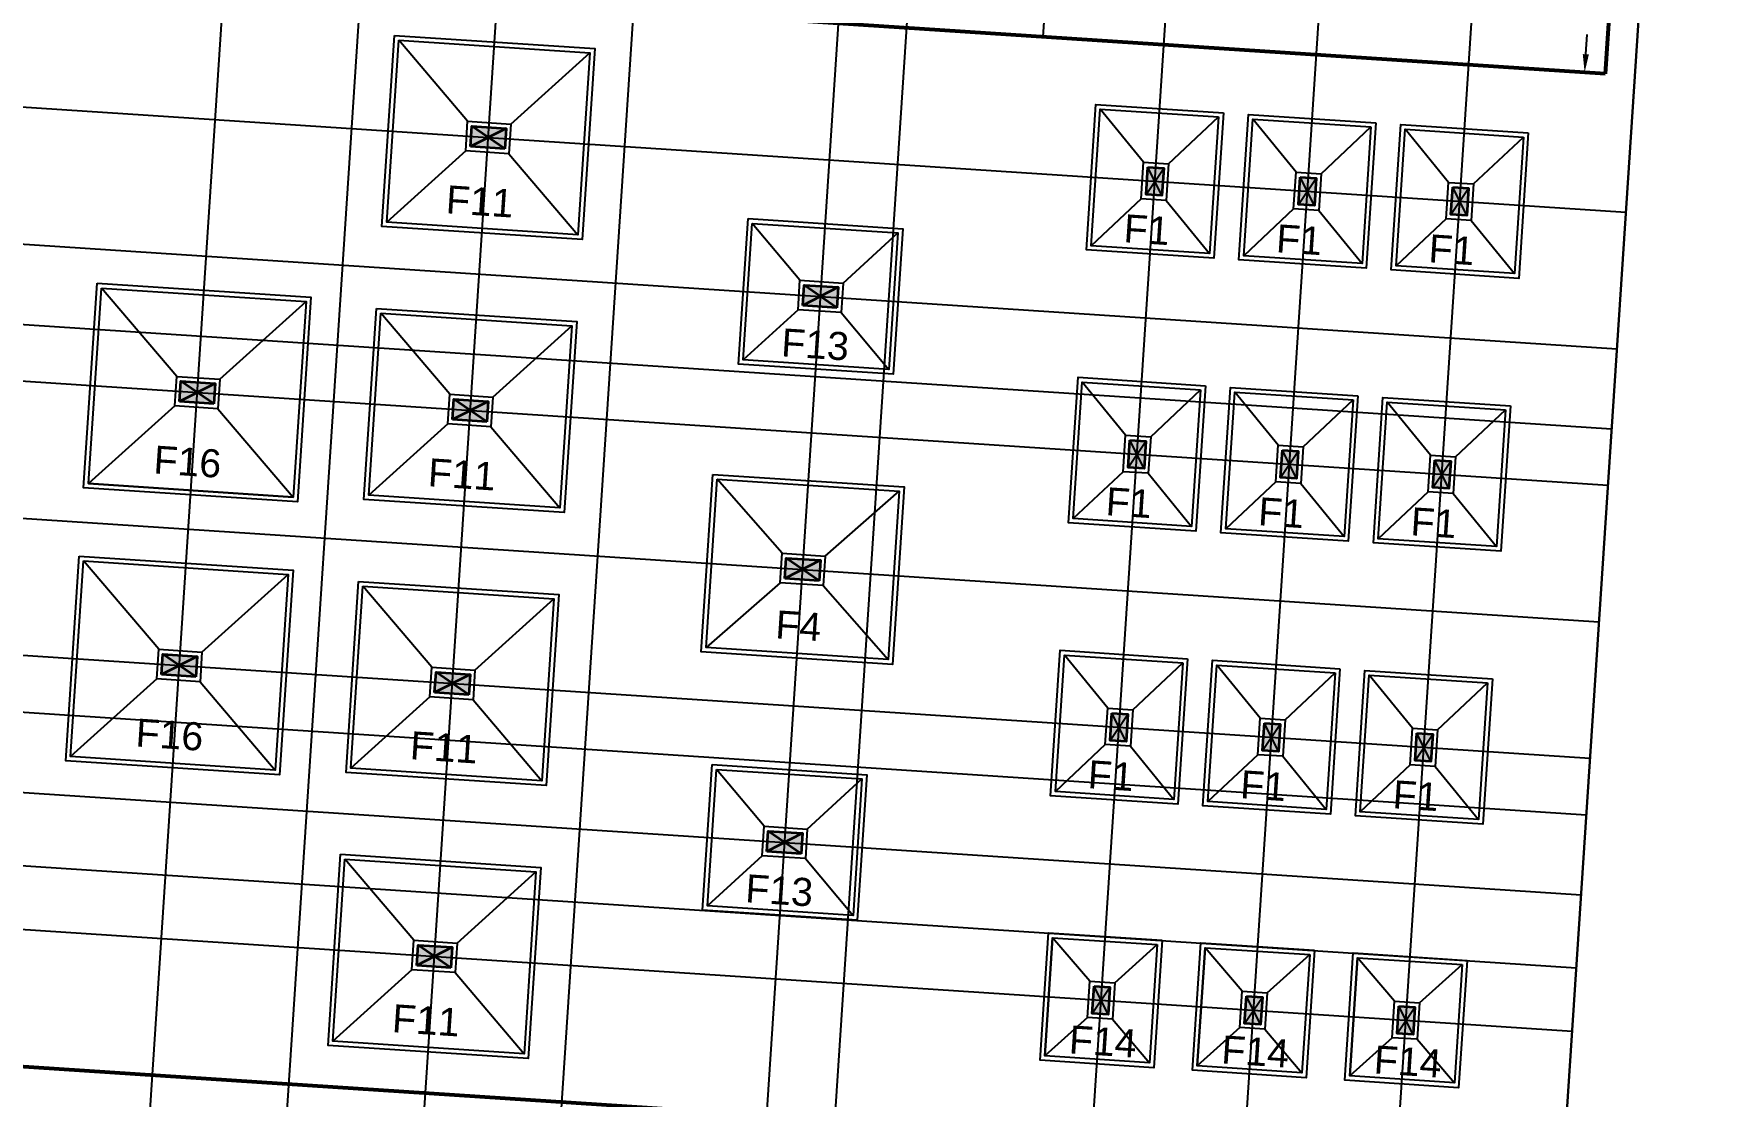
# Model space of a CAD drawing. Header units: millimetres. Extents: x -3092162 to 4513894, y -12317808 to 1849994.
# Drawn here: x 434202.59 to 434239.58, y -5893707.19 to -5893683.88 of the extents above; entities that cross this region are included whole.
import ezdxf

# ---------------------------------------------------------------- set-up
doc = ezdxf.new("R2010")
doc.units = ezdxf.units.MM
doc.header["$LTSCALE"] = 2
doc.header["$MEASUREMENT"] = 0
doc.header["$PDMODE"] = 34
doc.header["$PDSIZE"] = 500
doc.layers.add('cent lines', color=161, linetype='Continuous')
doc.layers.add('sree dim', color=7, linetype='Continuous')
for name, color, linetype, lineweight in [('coloumn', 10, 'Continuous', 35), ('FOUNDATIONS', 250, 'Continuous', 25), ('LINE', 250, 'Continuous', 20)]:
    doc.layers.add(name, color=color, linetype=linetype, lineweight=lineweight)
doc.styles.add('250', font='ARIALN.TTF', dxfattribs={"width": 0.5, "height": 150})
doc.styles.add('style3', font='arialbi.ttf')
doc.dimstyles.new('250', dxfattribs={"dimscale": 0, "dimtxt": 150, "dimasz": 50, "dimexe": 50, "dimexo": 50, "dimgap": 50, "dimtad": 1, "dimdec": 0, "dimzin": 0, "dimdsep": 46, "dimtxsty": '250', "dimblk": 'OBLIQUE', "dimcen": 100, "dimdle": 50, "dimclrd": 256, "dimclre": 256, "dimclrt": 256, "dimadec": 0, "dimazin": 2, "dimtfac": 1, "dimtdec": 0, "dimtofl": 0, "dimtmove": 1, "dimatfit": 0, "dimfxl": 50, "dimtolj": 1, "dimtzin": 0, "dimlwd": -1, "dimlwe": -1, "dimarcsym": 1})

# ---------------------------------------------------------------- blocks, each defined once
blk = doc.blocks.new('A$C59DD3E4C')
at = {"layer": 'coloumn', "ltscale": 100}
blk.add_hatch(color=252, dxfattribs=at).paths.add_polyline_path([(450, 750), (0, 750), (0, 0), (450, 0)])
at = {"layer": 'coloumn', "color": 252, "ltscale": 100}
for p, q in [((0, 750), (450, 750)), ((0, 0), (0, 750)), ((450, 750), (450, 0)), ((450, 0), (0, 0))]:
    blk.add_line(p, q, dxfattribs=at)
blk.add_lwpolyline([(450, 750), (0, 0), (0, 750), (450, 0)], dxfattribs=at)
blk = doc.blocks.new('1')
at = {"layer": 'coloumn', "ltscale": 100}
blk.add_hatch(color=256, dxfattribs=at).paths.add_polyline_path([(-2340612, -6246414), (-2340262, -6246414), (-2340262, -6245814), (-2340612, -6245814)])
at = {"layer": 'coloumn', "lineweight": 25, "ltscale": 100}
for p, q in [((-2340262, -6245814), (-2340612, -6246414)), ((-2340612, -6245814), (-2340262, -6246414))]:
    blk.add_line(p, q, dxfattribs=at)
at = {"layer": 'coloumn', "ltscale": 100}
blk.add_lwpolyline([(-2340612, -6246414), (-2340262, -6246414), (-2340262, -6245814), (-2340612, -6245814)], close=True, dxfattribs=at)
blk = doc.blocks.new('*D493')
at = {"layer": 'Defpoints', "color": 0, "linetype": 'Continuous', "ltscale": 100, "transparency": 16777216}
for p in [(-2314376, -7837193), (-2314830, -7840193), (-2314376, -7840193)]:
    blk.add_point(p, dxfattribs=at)
at = {"layer": 'sree dim', "ltscale": 100, "transparency": 16777216}
for p, q in [((-2314426, -7837193), (-2314880, -7837193)), ((-2314830, -7837593), (-2314830, -7838031)), ((-2314830, -7839793), (-2314830, -7839355)), ((-2314426, -7840193), (-2314880, -7840193))]:
    blk.add_line(p, q, dxfattribs=at)
at = {"layer": 'sree dim', "linetype": 'Continuous', "ltscale": 100, "transparency": 16777216}
for points in [[(-2314897, -7837593), (-2314763, -7837593), (-2314830, -7837193)], [(-2314897, -7839793), (-2314763, -7839793), (-2314830, -7840193)]]:
    blk.add_solid(points, dxfattribs=at)
at = {"layer": 'sree dim', "linetype": 'Continuous', "lineweight": 25, "ltscale": 100, "transparency": 16777216, "insert": (-2314830, -7838693), "char_height": 500, "attachment_point": 5, "rotation": 90, "style": '250'}
blk.add_mtext('\\A1;3000', dxfattribs=at)
blk = doc.blocks.new('FKU')
at = {"layer": 'cent lines', "lineweight": 30, "ltscale": 0.01}
blk.add_lwpolyline([(-2404906.1, -7892742.9), (-2313726.1, -7892742.9), (-2313726.1, -7811642.9), (-2404906.1, -7811642.9)], close=True, dxfattribs=at)
at = {"layer": 'cent lines', "ltscale": 0.01}
for points in [[(-2344726.1, -7892742.9), (-2344726.1, -7811642.9)], [(-2338726.1, -7892742.9), (-2338726.1, -7811642.9)], [(-2326726.1, -7840192.9), (-2326726.1, -7811642.9)], [(-2324076.1, -7892742.9), (-2324076.1, -7811642.9)], [(-2320726.1, -7892742.9), (-2320726.1, -7811642.9)], [(-2317376.1, -7892742.9), (-2317376.1, -7811642.9)], [(-2341726.1, -7892742.9), (-2341726.1, -7812642.9)], [(-2335726.1, -7892742.9), (-2335726.1, -7812642.9)], [(-2331226.1, -7892742.9), (-2331226.1, -7812642.9)], [(-2329726.1, -7892742.9), (-2329726.1, -7812642.9)], [(-2404906.1, -7843192.9), (-2313726.1, -7843192.9)], [(-2404906.1, -7846192.9), (-2313726.1, -7846192.9)], [(-2404906.1, -7847950.3), (-2313726.1, -7847950.3)], [(-2404906.1, -7849192.9), (-2313726.1, -7849192.9)], [(-2404906.1, -7852192.9), (-2313726.1, -7852192.9)], [(-2404906.1, -7855192.9), (-2313726.1, -7855192.9)], [(-2404906.1, -7856435.6), (-2313726.1, -7856435.6)], [(-2404906.1, -7858192.9), (-2313726.1, -7858192.9)], [(-2390901.3, -7859797.8), (-2313726.1, -7859797.8)], [(-2404906.1, -7861192.9), (-2313726.1, -7861192.9)]]:
    blk.add_lwpolyline(points, dxfattribs=at)
at = {"layer": 'cent lines', "color": 1, "lineweight": 53, "ltscale": 0.01}
for points in [[(-2314376.1, -7840192.9), (-2403906.1, -7840192.9), (-2403906.1, -7812642.9), (-2314376.1, -7812642.9)], [(-2394906.1, -7864192.9), (-2326726.1, -7864192.9), (-2326726.1, -7891742.9), (-2394906.1, -7891742.9)]]:
    blk.add_lwpolyline(points, close=True, dxfattribs=at)
at = {"layer": 'FOUNDATIONS', "linetype": 'Continuous', "lineweight": 25, "ltscale": 100}
for p, q in [((-2339201.1, -7842867.9), (-2340826.1, -7841192.9)), ((-2338251.1, -7842867.9), (-2336626.1, -7841192.9)), ((-2324351.1, -7842792.9), (-2325376.1, -7841692.9)), ((-2323801.1, -7842792.9), (-2322776.1, -7841692.9)), ((-2321001.1, -7842792.9), (-2322026.1, -7841692.9)), ((-2320451.1, -7842792.9), (-2319426.1, -7841692.9)), ((-2317651.1, -7842792.9), (-2318676.1, -7841692.9)), ((-2317101.1, -7842792.9), (-2316076.1, -7841692.9)), ((-2339201.1, -7843517.9), (-2340826.1, -7845192.9)), ((-2338251.1, -7843517.9), (-2336626.1, -7845192.9)), ((-2324351.1, -7843592.9), (-2325376.1, -7844692.9)), ((-2323801.1, -7843592.9), (-2322776.1, -7844692.9)), ((-2321001.1, -7843592.9), (-2322026.1, -7844692.9)), ((-2320451.1, -7843592.9), (-2319426.1, -7844692.9)), ((-2317651.1, -7843592.9), (-2318676.1, -7844692.9)), ((-2317101.1, -7843592.9), (-2316076.1, -7844692.9)), ((-2331701.1, -7845867.9), (-2332826.1, -7844692.9)), ((-2330751.1, -7845867.9), (-2329626.1, -7844692.9)), ((-2331701.1, -7846517.9), (-2332826.1, -7847692.9)), ((-2330751.1, -7846517.9), (-2329626.1, -7847692.9)), ((-2345201.1, -7848867.9), (-2346976.1, -7847042.9)), ((-2344251.1, -7848867.9), (-2342476.1, -7847042.9)), ((-2339201.1, -7848867.9), (-2340826.1, -7847192.9)), ((-2338251.1, -7848867.9), (-2336626.1, -7847192.9)), ((-2324351.1, -7848792.9), (-2325376.1, -7847692.9)), ((-2323801.1, -7848792.9), (-2322776.1, -7847692.9)), ((-2321001.1, -7848792.9), (-2322026.1, -7847692.9)), ((-2320451.1, -7848792.9), (-2319426.1, -7847692.9)), ((-2317651.1, -7848792.9), (-2318676.1, -7847692.9)), ((-2317101.1, -7848792.9), (-2316076.1, -7847692.9)), ((-2345201.1, -7849517.9), (-2346976.1, -7851342.9)), ((-2344251.1, -7849517.9), (-2342476.1, -7851342.9)), ((-2339201.1, -7849517.9), (-2340826.1, -7851192.9)), ((-2338251.1, -7849517.9), (-2336626.1, -7851192.9)), ((-2324351.1, -7849592.9), (-2325376.1, -7850692.9)), ((-2323801.1, -7849592.9), (-2322776.1, -7850692.9)), ((-2321001.1, -7849592.9), (-2322026.1, -7850692.9)), ((-2320451.1, -7849592.9), (-2319426.1, -7850692.9)), ((-2317651.1, -7849592.9), (-2318676.1, -7850692.9)), ((-2317101.1, -7849592.9), (-2316076.1, -7850692.9)), ((-2331701.1, -7851867.9), (-2333226.1, -7850342.9)), ((-2330751.1, -7851867.9), (-2329226.1, -7850342.9)), ((-2346976.1, -7851342.9), (-2342476.1, -7851342.9)), ((-2331701.1, -7852517.9), (-2333226.1, -7854042.9)), ((-2330751.1, -7852517.9), (-2329226.1, -7854042.9)), ((-2345201.1, -7854867.9), (-2346976.1, -7853042.9)), ((-2344251.1, -7854867.9), (-2342476.1, -7853042.9)), ((-2339201.1, -7854867.9), (-2340826.1, -7853192.9)), ((-2338251.1, -7854867.9), (-2336626.1, -7853192.9)), ((-2324351.1, -7854792.9), (-2325376.1, -7853692.9)), ((-2323801.1, -7854792.9), (-2322776.1, -7853692.9)), ((-2321001.1, -7854792.9), (-2322026.1, -7853692.9)), ((-2320451.1, -7854792.9), (-2319426.1, -7853692.9)), ((-2317651.1, -7854792.9), (-2318676.1, -7853692.9)), ((-2317101.1, -7854792.9), (-2316076.1, -7853692.9)), ((-2345201.1, -7855517.9), (-2346976.1, -7857342.9)), ((-2344251.1, -7855517.9), (-2342476.1, -7857342.9)), ((-2339201.1, -7855517.9), (-2340826.1, -7857192.9)), ((-2338251.1, -7855517.9), (-2336626.1, -7857192.9)), ((-2324351.1, -7855592.9), (-2325376.1, -7856692.9)), ((-2323801.1, -7855592.9), (-2322776.1, -7856692.9)), ((-2321001.1, -7855592.9), (-2322026.1, -7856692.9)), ((-2320451.1, -7855592.9), (-2319426.1, -7856692.9)), ((-2317651.1, -7855592.9), (-2318676.1, -7856692.9)), ((-2317101.1, -7855592.9), (-2316076.1, -7856692.9)), ((-2331701.1, -7857867.9), (-2332826.1, -7856692.9)), ((-2330751.1, -7857867.9), (-2329626.1, -7856692.9)), ((-2331701.1, -7858517.9), (-2332826.1, -7859692.9)), ((-2330751.1, -7858517.9), (-2329626.1, -7859692.9)), ((-2339201.1, -7860867.9), (-2340826.1, -7859192.9)), ((-2338251.1, -7860867.9), (-2336626.1, -7859192.9)), ((-2325226.1, -7859892.9), (-2325226.1, -7862492.9)), ((-2324351.1, -7860792.9), (-2325226.1, -7859892.9)), ((-2323801.1, -7860792.9), (-2322926.1, -7859892.9)), ((-2321876.1, -7859892.9), (-2321876.1, -7862492.9)), ((-2321001.1, -7860792.9), (-2321876.1, -7859892.9)), ((-2320451.1, -7860792.9), (-2319576.1, -7859892.9)), ((-2318526.1, -7859892.9), (-2318526.1, -7862492.9)), ((-2317651.1, -7860792.9), (-2318526.1, -7859892.9)), ((-2317101.1, -7860792.9), (-2316226.1, -7859892.9)), ((-2339201.1, -7861517.9), (-2340826.1, -7863192.9)), ((-2338251.1, -7861517.9), (-2336626.1, -7863192.9)), ((-2324351.1, -7861592.9), (-2325226.1, -7862492.9)), ((-2323801.1, -7861592.9), (-2322926.1, -7862492.9)), ((-2321001.1, -7861592.9), (-2321876.1, -7862492.9)), ((-2320451.1, -7861592.9), (-2319576.1, -7862492.9)), ((-2317651.1, -7861592.9), (-2318526.1, -7862492.9)), ((-2317101.1, -7861592.9), (-2316226.1, -7862492.9))]:
    blk.add_line(p, q, dxfattribs=at)
for points in [[(-2340926.1, -7841092.9), (-2336526.1, -7841092.9), (-2336526.1, -7845292.9), (-2340926.1, -7845292.9)], [(-2340826.1, -7841192.9), (-2336626.1, -7841192.9), (-2336626.1, -7845192.9), (-2340826.1, -7845192.9)], [(-2322676.1, -7841592.9), (-2322676.1, -7844792.9), (-2325476.1, -7844792.9), (-2325476.1, -7841592.9)], [(-2319326.1, -7841592.9), (-2319326.1, -7844792.9), (-2322126.1, -7844792.9), (-2322126.1, -7841592.9)], [(-2315976.1, -7841592.9), (-2315976.1, -7844792.9), (-2318776.1, -7844792.9), (-2318776.1, -7841592.9)], [(-2322776.1, -7841692.9), (-2322776.1, -7844692.9), (-2325376.1, -7844692.9), (-2325376.1, -7841692.9)], [(-2319426.1, -7841692.9), (-2319426.1, -7844692.9), (-2322026.1, -7844692.9), (-2322026.1, -7841692.9)], [(-2316076.1, -7841692.9), (-2316076.1, -7844692.9), (-2318676.1, -7844692.9), (-2318676.1, -7841692.9)], [(-2339201.1, -7842867.9), (-2338251.1, -7842867.9), (-2338251.1, -7843517.9), (-2339201.1, -7843517.9)], [(-2323801.1, -7842792.9), (-2323801.1, -7843592.9), (-2324351.1, -7843592.9), (-2324351.1, -7842792.9)], [(-2320451.1, -7842792.9), (-2320451.1, -7843592.9), (-2321001.1, -7843592.9), (-2321001.1, -7842792.9)], [(-2317101.1, -7842792.9), (-2317101.1, -7843592.9), (-2317651.1, -7843592.9), (-2317651.1, -7842792.9)], [(-2332926.1, -7844592.9), (-2329526.1, -7844592.9), (-2329526.1, -7847792.9), (-2332926.1, -7847792.9)], [(-2332826.1, -7844692.9), (-2329626.1, -7844692.9), (-2329626.1, -7847692.9), (-2332826.1, -7847692.9)], [(-2331701.1, -7845867.9), (-2330751.1, -7845867.9), (-2330751.1, -7846517.9), (-2331701.1, -7846517.9)], [(-2347076.1, -7846942.9), (-2342376.1, -7846942.9), (-2342376.1, -7851442.9), (-2347076.1, -7851442.9)], [(-2346976.1, -7847042.9), (-2342476.1, -7847042.9), (-2342476.1, -7851342.9), (-2346976.1, -7851342.9)], [(-2340926.1, -7847092.9), (-2336526.1, -7847092.9), (-2336526.1, -7851292.9), (-2340926.1, -7851292.9)], [(-2340826.1, -7847192.9), (-2336626.1, -7847192.9), (-2336626.1, -7851192.9), (-2340826.1, -7851192.9)], [(-2322676.1, -7847592.9), (-2322676.1, -7850792.9), (-2325476.1, -7850792.9), (-2325476.1, -7847592.9)], [(-2319326.1, -7847592.9), (-2319326.1, -7850792.9), (-2322126.1, -7850792.9), (-2322126.1, -7847592.9)], [(-2315976.1, -7847592.9), (-2315976.1, -7850792.9), (-2318776.1, -7850792.9), (-2318776.1, -7847592.9)], [(-2322776.1, -7847692.9), (-2322776.1, -7850692.9), (-2325376.1, -7850692.9), (-2325376.1, -7847692.9)], [(-2319426.1, -7847692.9), (-2319426.1, -7850692.9), (-2322026.1, -7850692.9), (-2322026.1, -7847692.9)], [(-2316076.1, -7847692.9), (-2316076.1, -7850692.9), (-2318676.1, -7850692.9), (-2318676.1, -7847692.9)], [(-2345201.1, -7848867.9), (-2344251.1, -7848867.9), (-2344251.1, -7849517.9), (-2345201.1, -7849517.9)], [(-2339201.1, -7848867.9), (-2338251.1, -7848867.9), (-2338251.1, -7849517.9), (-2339201.1, -7849517.9)], [(-2323801.1, -7848792.9), (-2323801.1, -7849592.9), (-2324351.1, -7849592.9), (-2324351.1, -7848792.9)], [(-2320451.1, -7848792.9), (-2320451.1, -7849592.9), (-2321001.1, -7849592.9), (-2321001.1, -7848792.9)], [(-2317101.1, -7848792.9), (-2317101.1, -7849592.9), (-2317651.1, -7849592.9), (-2317651.1, -7848792.9)], [(-2333326.1, -7850242.9), (-2329126.1, -7850242.9), (-2329126.1, -7854142.9), (-2333326.1, -7854142.9)], [(-2333226.1, -7850342.9), (-2329226.1, -7850342.9), (-2329226.1, -7854042.9), (-2333226.1, -7854042.9)], [(-2331701.1, -7851867.9), (-2330751.1, -7851867.9), (-2330751.1, -7852517.9), (-2331701.1, -7852517.9)], [(-2347076.1, -7852942.9), (-2342376.1, -7852942.9), (-2342376.1, -7857442.9), (-2347076.1, -7857442.9)], [(-2346976.1, -7853042.9), (-2342476.1, -7853042.9), (-2342476.1, -7857342.9), (-2346976.1, -7857342.9)], [(-2340926.1, -7853092.9), (-2336526.1, -7853092.9), (-2336526.1, -7857292.9), (-2340926.1, -7857292.9)], [(-2340826.1, -7853192.9), (-2336626.1, -7853192.9), (-2336626.1, -7857192.9), (-2340826.1, -7857192.9)], [(-2322676.1, -7853592.9), (-2322676.1, -7856792.9), (-2325476.1, -7856792.9), (-2325476.1, -7853592.9)], [(-2322776.1, -7853692.9), (-2322776.1, -7856692.9), (-2325376.1, -7856692.9), (-2325376.1, -7853692.9)], [(-2319326.1, -7853592.9), (-2319326.1, -7856792.9), (-2322126.1, -7856792.9), (-2322126.1, -7853592.9)], [(-2319426.1, -7853692.9), (-2319426.1, -7856692.9), (-2322026.1, -7856692.9), (-2322026.1, -7853692.9)], [(-2315976.1, -7853592.9), (-2315976.1, -7856792.9), (-2318776.1, -7856792.9), (-2318776.1, -7853592.9)], [(-2316076.1, -7853692.9), (-2316076.1, -7856692.9), (-2318676.1, -7856692.9), (-2318676.1, -7853692.9)], [(-2345201.1, -7854867.9), (-2344251.1, -7854867.9), (-2344251.1, -7855517.9), (-2345201.1, -7855517.9)], [(-2339201.1, -7854867.9), (-2338251.1, -7854867.9), (-2338251.1, -7855517.9), (-2339201.1, -7855517.9)], [(-2323801.1, -7854792.9), (-2323801.1, -7855592.9), (-2324351.1, -7855592.9), (-2324351.1, -7854792.9)], [(-2320451.1, -7854792.9), (-2320451.1, -7855592.9), (-2321001.1, -7855592.9), (-2321001.1, -7854792.9)], [(-2317101.1, -7854792.9), (-2317101.1, -7855592.9), (-2317651.1, -7855592.9), (-2317651.1, -7854792.9)], [(-2332926.1, -7856592.9), (-2329526.1, -7856592.9), (-2329526.1, -7859792.9), (-2332926.1, -7859792.9)], [(-2332826.1, -7856692.9), (-2329626.1, -7856692.9), (-2329626.1, -7859692.9), (-2332826.1, -7859692.9)], [(-2331701.1, -7857867.9), (-2330751.1, -7857867.9), (-2330751.1, -7858517.9), (-2331701.1, -7858517.9)], [(-2340926.1, -7859092.9), (-2336526.1, -7859092.9), (-2336526.1, -7863292.9), (-2340926.1, -7863292.9)], [(-2340826.1, -7859192.9), (-2336626.1, -7859192.9), (-2336626.1, -7863192.9), (-2340826.1, -7863192.9)], [(-2322826.1, -7859792.9), (-2322826.1, -7862592.9), (-2325326.1, -7862592.9), (-2325326.1, -7859792.9)], [(-2319476.1, -7859792.9), (-2319476.1, -7862592.9), (-2321976.1, -7862592.9), (-2321976.1, -7859792.9)], [(-2316126.1, -7859792.9), (-2316126.1, -7862592.9), (-2318626.1, -7862592.9), (-2318626.1, -7859792.9)], [(-2322926.1, -7859892.9), (-2322926.1, -7862492.9), (-2325226.1, -7862492.9), (-2325226.1, -7859892.9)], [(-2319576.1, -7859892.9), (-2319576.1, -7862492.9), (-2321876.1, -7862492.9), (-2321876.1, -7859892.9)], [(-2316226.1, -7859892.9), (-2316226.1, -7862492.9), (-2318526.1, -7862492.9), (-2318526.1, -7859892.9)], [(-2339201.1, -7860867.9), (-2338251.1, -7860867.9), (-2338251.1, -7861517.9), (-2339201.1, -7861517.9)], [(-2323801.1, -7860792.9), (-2323801.1, -7861592.9), (-2324351.1, -7861592.9), (-2324351.1, -7860792.9)], [(-2320451.1, -7860792.9), (-2320451.1, -7861592.9), (-2321001.1, -7861592.9), (-2321001.1, -7860792.9)], [(-2317101.1, -7860792.9), (-2317101.1, -7861592.9), (-2317651.1, -7861592.9), (-2317651.1, -7860792.9)]]:
    blk.add_lwpolyline(points, close=True, dxfattribs=at)
at = {"layer": 'coloumn', "lineweight": 70, "rotation": 270}
for p in [(-2339101.1, -7842967.9), (-2331601.1, -7845967.9), (-2345101.1, -7848967.9), (-2339101.1, -7848967.9), (-2331601.1, -7851967.9), (-2345101.1, -7854967.9), (-2339101.1, -7854967.9), (-2331601.1, -7857967.9), (-2339101.1, -7860967.9)]:
    blk.add_blockref('A$C59DD3E4C', p, dxfattribs=at)
at = {"layer": 'coloumn', "lineweight": 70, "xscale": -1, "rotation": 180}
for p in [(16360.9, -14089306.9), (19710.9, -14089306.9), (23060.9, -14089306.9), (16360.9, -14095306.9), (19710.9, -14095306.9), (23060.9, -14095306.9), (16360.9, -14101306.9), (19710.9, -14101306.9), (23060.9, -14101306.9), (16360.9, -14107306.9), (19710.9, -14107306.9), (23060.9, -14107306.9)]:
    blk.add_blockref('1', p, dxfattribs=at)
at = {"layer": 'LINE', "lineweight": 25, "char_height": 614.763, "width": 61500.785, "attachment_point": 3, "style": 'style3'}
for s, insert in [('{\\fArial|b0|i0|c0|p34;F1}', (-2323683.1, -7843955.2)), ('{\\fArial|b0|i0|c0|p34;F1}', (-2320333.1, -7843955.2)), ('{\\fArial|b0|i0|c0|p34;F1}', (-2316983.1, -7843955.2)), ('{\\fArial|b0|i0|c0|p34;F11}', (-2338078.3, -7844295.9)), ('{\\fArial|b0|i0|c0|p34;F13}', (-2330534.8, -7846943.9)), ('{\\fArial|b0|i0|c0|p34;F1}', (-2323683.1, -7849955.2)), ('{\\fArial|b0|i0|c0|p34;F1}', (-2320333.1, -7849955.2)), ('{\\fArial|b0|i0|c0|p34;F1}', (-2316983.1, -7849955.2)), ('{\\fArial|b0|i0|c0|p34;F16}', (-2344100.8, -7850412.4)), ('{\\fArial|b0|i0|c0|p34;F11}', (-2338078.3, -7850295.9)), ('{\\fArial|b0|i0|c0|p34;F4}', (-2330734.3, -7853124.4)), ('{\\fArial|b0|i0|c0|p34;F1}', (-2323683.1, -7855955.2)), ('{\\fArial|b0|i0|c0|p34;F1}', (-2320333.1, -7855955.2)), ('{\\fArial|b0|i0|c0|p34;F1}', (-2316983.1, -7855955.2)), ('{\\fArial|b0|i0|c0|p34;F16}', (-2344100.8, -7856412.4)), ('{\\fArial|b0|i0|c0|p34;F11}', (-2338078.3, -7856295.9)), ('{\\fArial|b0|i0|c0|p34;F13}', (-2330534.8, -7858943.9)), ('{\\fArial|b0|i0|c0|p34;F14}', (-2323236.1, -7861785.2)), ('{\\fArial|b0|i0|c0|p34;F14}', (-2319886.1, -7861785.2)), ('{\\fArial|b0|i0|c0|p34;F14}', (-2316536.1, -7861785.2)), ('{\\fArial|b0|i0|c0|p34;F11}', (-2338078.3, -7862295.9))]:
    blk.add_mtext(s, dxfattribs=dict(at, insert=insert))
at = {"layer": 'sree dim', "linetype": 'Continuous', "lineweight": 25, "ltscale": 100}
dim = blk.add_linear_dim(base=(-2314830.1, -7840192.9), p1=(-2314376.1, -7837192.9), p2=(-2314376.1, -7840192.9), angle=90, dimstyle='250', override={"dimscale": 1, "dimtxt": 600, "dimasz": 400, "dimtfillclr": 256}, dxfattribs=at)
dim.commit()
dim.dimension.update_dxf_attribs({"geometry": '*D493', "text_midpoint": (-2314830.1, -7838692.9)})

msp = doc.modelspace()

# ---------------------------------------------------------------- block references
at = {"layer": 'FOUNDATIONS', "color": 0, "linetype": 'Continuous', "lineweight": 25, "xscale": 0.001000000000103515, "yscale": 0.001000000000103515, "zscale": 0.001000000000103515, "rotation": 356.2392210158609}
msp.add_blockref('FKU', (437060.691, -5886013.254, 3292.16), dxfattribs=at)

doc.saveas('drawing.dxf')
